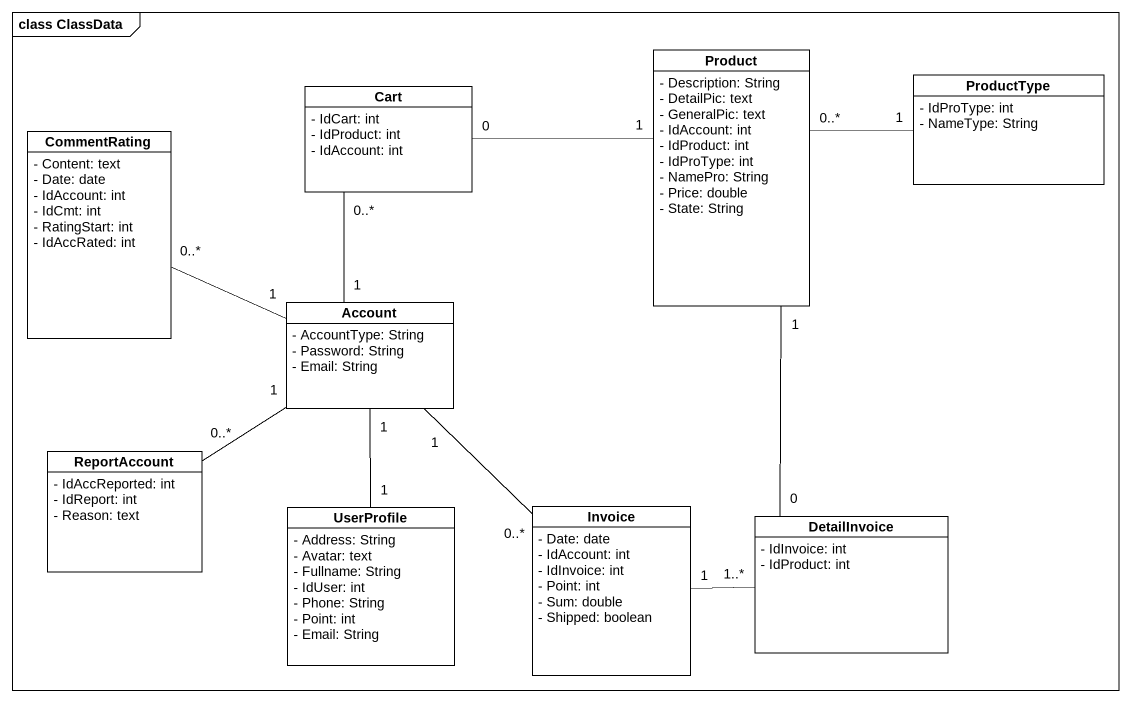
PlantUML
@startuml
mainframe class ClassData
hide circle
hide empty members
skinparam classAttributeIconSize 0
class Cart {
  - IdCart: int
  - IdProduct: int
  - IdAccount: int
}
class Product {
  - Description: String
  - DetailPic: text
  - GeneralPic: text
  - IdAccount: int
  - IdProduct: int
  - IdProType: int
  - NamePro: String
  - Price: double
  - State: String
}
class ProductType {
  - IdProType: int
  - NameType: String
}
class CommentRating {
  - Content: text
  - Date: date
  - IdAccount: int
  - IdCmt: int
  - RatingStart: int
  - IdAccRated: int
}
class Account {
  - AccountType: String
  - Password: String
  - Email: String
}
class ReportAccount {
  - IdAccReported: int
  - IdReport: int
  - Reason: text
}
class UserProfile {
  - Address: String
  - Avatar: text
  - Fullname: String
  - IdUser: int
  - Phone: String
  - Point: int
  - Email: String
}
class Invoice {
  - Date: date
  - IdAccount: int
  - IdInvoice: int
  - Point: int
  - Sum: double
  - Shipped: boolean
}
class DetailInvoice {
  - IdInvoice: int
  - IdProduct: int
}
Cart "0" -right- "1" Product
Cart "0..*" -- "1" Account
ProductType "1" -left- "0..*" Product
CommentRating "0..*" -right- "1" Account
ReportAccount "0..*" -up- "1" Account
UserProfile "1" -up- "1" Account
Invoice "0..*" -up- "1" Account
DetailInvoice "0" -up- "1" Product
DetailInvoice "1..*" -left- "1" Invoice
@enduml
